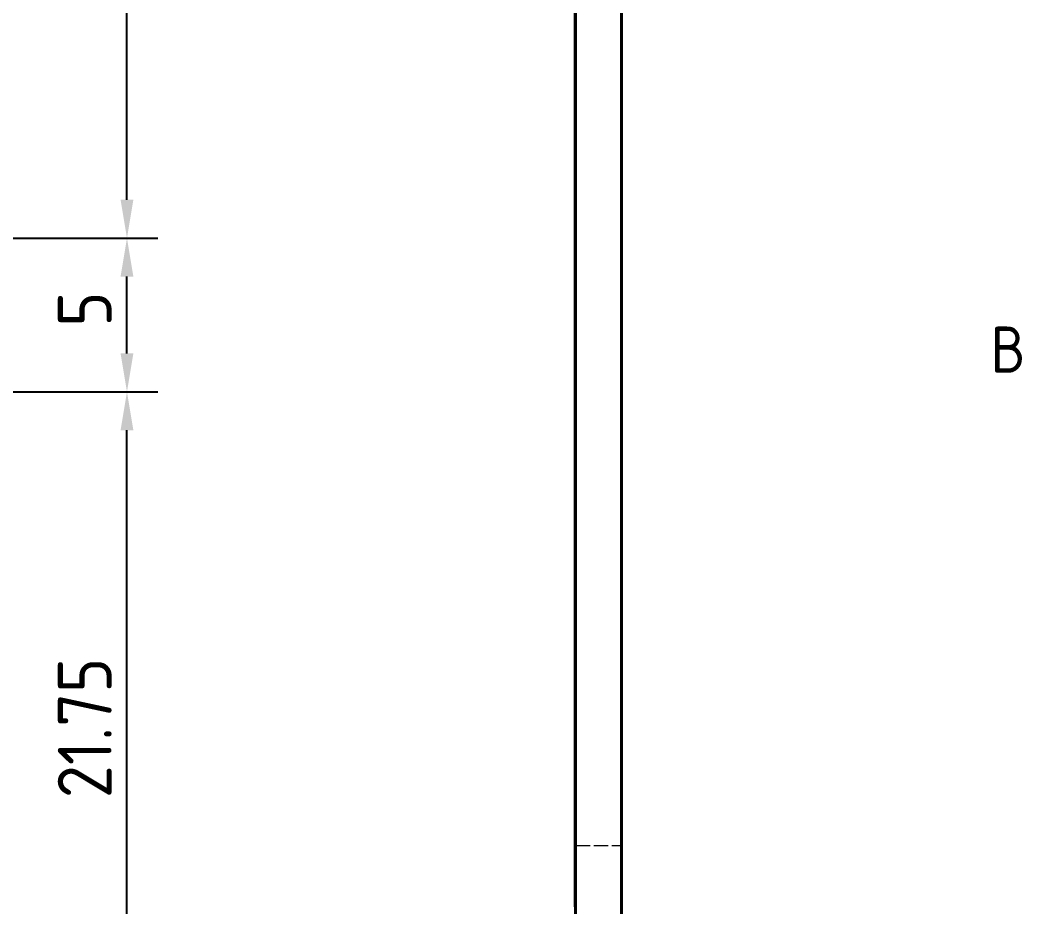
# Model space of a CAD drawing. Header units: millimetres. Extents: x 0 to 210, y 0 to 149.
# Drawn here: x 173.88 to 206.46, y 37.55 to 66.39 of the extents above; entities that cross this region are included whole.
import ezdxf

# ---------------------------------------------------------------- set-up
doc = ezdxf.new("R2010")
doc.units = ezdxf.units.MM
doc.header["$LTSCALE"] = 0.5
doc.linetypes.add('DASHED', pattern=[0.2067, 0.1654, -0.0413])
doc.layers.get('0').update_dxf_attribs({"color": 3, "lineweight": 25})
for name, color, linetype, lineweight in [('가려진 것(ISO)', 2, 'DASHED', 18), ('가려진 좁은 것(ISO)', 2, 'DASHED', 18), ('가시적인 것(ISO)', 3, 'Continuous', 40), ('경계(ISO)', 7, 'Continuous', 25), ('치수(ISO)', 2, 'Continuous', 25)]:
    doc.layers.add(name, color=color, linetype=linetype, lineweight=lineweight)
doc.styles.add('문자 텍스트_PSTEK_POSCO', font='isocp.shx')
doc.styles.add('치수 텍스트_PSTEK_POSCO', font='isocp.shx')
doc.dimstyles.new('치수_PSTEK_POSCO', dxfattribs={"dimscale": 0.5, "dimtxt": 3.5, "dimasz": 2.5, "dimexe": 2, "dimexo": 2.5, "dimgap": 1, "dimtad": 1, "dimrnd": 1e-08, "dimdsep": 46, "dimtxsty": '치수 텍스트_PSTEK_POSCO', "dimcen": 0.09, "dimdle": 10, "dimclrd": 7, "dimclre": 7, "dimclrt": 2, "dimadec": 1, "dimazin": 2, "dimtfac": 1, "dimtmove": 0, "dimatfit": 3, "dimfxl": 0, "dimtolj": 1, "dimlwd": -1, "dimlwe": -1, "dimarcsym": 0})

# ---------------------------------------------------------------- blocks, each defined once
blk = doc.blocks.new('경계 Default Border')
at = {"layer": '경계(ISO)', "color": 2, "insert": (410.878, 109.846), "char_height": 3, "attachment_point": 7, "style": '문자 텍스트_PSTEK_POSCO'}
blk.add_mtext('B', dxfattribs=at)
blk = doc.blocks.new('*D34')
at = {"layer": 'Defpoints', "color": 0}
for p in [(150.426, 54.297), (177.354, 54.297), (160.426, 32.547)]:
    blk.add_point(p, dxfattribs=at)
at = {"layer": '치수(ISO)', "color": 7}
for p, q in [((151.676, 54.297), (178.354, 54.297)), ((177.354, 33.797), (177.354, 53.047)), ((161.676, 32.547), (178.354, 32.547))]:
    blk.add_line(p, q, dxfattribs=at)
for points in [[(177.146, 53.047), (177.563, 53.047), (177.354, 54.297)], [(177.146, 33.797), (177.563, 33.797), (177.354, 32.547)]]:
    blk.add_solid(points, dxfattribs=at)
at = {"layer": '치수(ISO)', "color": 2, "insert": (175.979, 41.084), "char_height": 1.75, "attachment_point": 4, "rotation": 90, "style": '치수 텍스트_PSTEK_POSCO'}
blk.add_mtext('\\A1;21.75', dxfattribs=at)
blk = doc.blocks.new('*D35')
at = {"layer": 'Defpoints', "color": 0}
for p in [(150.176, 59.297), (177.354, 59.297), (150.426, 54.297)]:
    blk.add_point(p, dxfattribs=at)
at = {"layer": '치수(ISO)', "color": 7}
for p, q in [((151.426, 59.297), (178.354, 59.297)), ((177.354, 55.547), (177.354, 58.047)), ((151.676, 54.297), (178.354, 54.297))]:
    blk.add_line(p, q, dxfattribs=at)
for points in [[(177.146, 58.047), (177.563, 58.047), (177.354, 59.297)], [(177.146, 55.547), (177.563, 55.547), (177.354, 54.297)]]:
    blk.add_solid(points, dxfattribs=at)
at = {"layer": '치수(ISO)', "color": 2, "insert": (175.979, 56.416), "char_height": 1.75, "attachment_point": 4, "rotation": 90, "style": '치수 텍스트_PSTEK_POSCO'}
blk.add_mtext('\\A1;5', dxfattribs=at)
blk = doc.blocks.new('*D36')
at = {"layer": 'Defpoints', "color": 0}
for p in [(150.426, 92.547), (177.354, 92.547), (150.176, 59.297)]:
    blk.add_point(p, dxfattribs=at)
at = {"layer": '치수(ISO)', "color": 7}
for p, q in [((151.676, 92.547), (178.354, 92.547)), ((177.354, 60.547), (177.354, 91.297)), ((151.426, 59.297), (178.354, 59.297))]:
    blk.add_line(p, q, dxfattribs=at)
for points in [[(177.146, 91.297), (177.563, 91.297), (177.354, 92.547)], [(177.146, 60.547), (177.563, 60.547), (177.354, 59.297)]]:
    blk.add_solid(points, dxfattribs=at)
at = {"layer": '치수(ISO)', "color": 2, "insert": (175.979, 73.441), "char_height": 1.75, "attachment_point": 4, "rotation": 90, "style": '치수 텍스트_PSTEK_POSCO'}
blk.add_mtext('\\A1;33.25', dxfattribs=at)

msp = doc.modelspace()

# ---------------------------------------------------------------- linework, layer by layer
at = {"layer": '가려진 것(ISO)', "ltscale": 0.037994}
for p, q in [((191.953, 66.3881), (191.943, 66.3881)), ((191.953, 66.3702), (191.943, 66.3702)), ((191.953, 66.1278), (191.943, 66.1278)), ((191.953, 66.11), (191.943, 66.11)), ((191.953, 66.0262), (191.943, 66.0262)), ((191.953, 65.6571), (191.943, 65.6571)), ((191.953, 65.5091), (191.943, 65.5091)), ((191.953, 65.4503), (191.943, 65.4503)), ((191.953, 65.4236), (191.943, 65.4236)), ((191.953, 65.3112), (191.943, 65.3112)), ((191.953, 65.2756), (191.943, 65.2756)), ((191.953, 65.2578), (191.943, 65.2578)), ((191.953, 65.2542), (191.943, 65.2542)), ((191.953, 65.2275), (191.943, 65.2275)), ((191.953, 65.051), (191.943, 65.051)), ((191.953, 65.0046), (191.943, 65.0046)), ((191.943, 64.0473), (191.933, 64.0473)), ((191.933, 63.7973), (191.943, 63.7973)), ((191.953, 62.5473), (191.943, 62.5473)), ((191.953, 62.5402), (191.943, 62.5402)), ((191.953, 62.501), (191.943, 62.501)), ((191.953, 62.4796), (191.943, 62.4796)), ((191.953, 62.3512), (191.943, 62.3512)), ((191.953, 62.2941), (191.943, 62.2941)), ((191.953, 62.2888), (191.943, 62.2888)), ((191.953, 62.287), (191.943, 62.287)), ((191.953, 62.2763), (191.943, 62.2763)), ((191.953, 62.2496), (191.943, 62.2496)), ((191.953, 62.2407), (191.943, 62.2407)), ((191.953, 62.2175), (191.943, 62.2175)), ((191.953, 62.2014), (191.943, 62.2014)), ((191.953, 62.1836), (191.943, 62.1836)), ((191.953, 62.1266), (191.943, 62.1266)), ((191.953, 62.0446), (191.943, 62.0446)), ((191.953, 61.9982), (191.943, 61.9982)), ((191.953, 61.9287), (191.943, 61.9287)), ((191.953, 61.795), (191.943, 61.795)), ((191.953, 61.7023), (191.943, 61.7023)), ((191.953, 61.6381), (191.943, 61.6381)), ((191.953, 61.565), (191.943, 61.565)), ((191.953, 61.5364), (191.943, 61.5364)), ((191.953, 61.4081), (191.943, 61.4081)), ((191.953, 61.3778), (191.943, 61.3778)), ((191.953, 61.3706), (191.943, 61.3706)), ((191.953, 61.2262), (191.943, 61.2262)), ((191.953, 61.1656), (191.943, 61.1656)), ((191.953, 61.1514), (191.943, 61.1514)), ((191.953, 60.916), (191.943, 60.916)), ((191.953, 60.7948), (191.943, 60.7948)), ((191.953, 60.7449), (191.943, 60.7449)), ((191.953, 60.6771), (191.943, 60.6771)), ((191.953, 60.6557), (191.943, 60.6557)), ((191.953, 60.6326), (191.943, 60.6326)), ((191.953, 60.5826), (191.943, 60.5826)), ((191.953, 60.5666), (191.943, 60.5666)), ((191.953, 60.5612), (191.943, 60.5612)), ((191.953, 60.5256), (191.943, 60.5256)), ((191.953, 60.5113), (191.943, 60.5113)), ((191.953, 60.5078), (191.943, 60.5078)), ((191.953, 60.4471), (191.943, 60.4471)), ((191.953, 60.3758), (191.943, 60.3758)), ((191.953, 60.3473), (191.943, 60.3473)), ((191.953, 60.301), (191.943, 60.301)), ((191.953, 60.2582), (191.943, 60.2582)), ((191.953, 60.2546), (191.943, 60.2546)), ((191.953, 60.1013), (191.943, 60.1013)), ((191.953, 60.0835), (191.943, 60.0835)), ((191.953, 60.0157), (191.943, 60.0157)), ((191.953, 59.9729), (191.943, 59.9729)), ((191.953, 59.7946), (191.943, 59.7946)), ((191.953, 59.7233), (191.943, 59.7233)), ((191.943, 59.2973), (191.933, 59.2973)), ((191.933, 59.0473), (191.943, 59.0473)), ((191.953, 57.7973), (191.943, 57.7973)), ((191.953, 57.7581), (191.943, 57.7581)), ((191.953, 57.7367), (191.943, 57.7367)), ((191.953, 57.6083), (191.943, 57.6083)), ((191.953, 57.5441), (191.943, 57.5441)), ((191.953, 57.5049), (191.943, 57.5049)), ((191.953, 57.4978), (191.943, 57.4978)), ((191.953, 57.4586), (191.943, 57.4586)), ((191.953, 57.4532), (191.943, 57.4532)), ((191.953, 57.4407), (191.943, 57.4407)), ((191.953, 57.2553), (191.943, 57.2553)), ((191.953, 56.8952), (191.943, 56.8952)), ((191.953, 56.8774), (191.943, 56.8774)), ((191.953, 56.6652), (191.943, 56.6652)), ((191.953, 56.6349), (191.943, 56.6349)), ((191.953, 56.6171), (191.943, 56.6171)), ((191.953, 56.5333), (191.943, 56.5333)), ((191.953, 56.4973), (191.943, 56.4973)), ((191.953, 56.4228), (191.943, 56.4228)), ((191.953, 56.4085), (191.943, 56.4085)), ((191.953, 56.2299), (191.943, 56.2299)), ((191.953, 56.1732), (191.943, 56.1732)), ((191.953, 56.1642), (191.943, 56.1642)), ((191.953, 56.002), (191.943, 56.002)), ((191.953, 55.9574), (191.943, 55.9574)), ((191.953, 55.8398), (191.943, 55.8398)), ((191.953, 55.8184), (191.943, 55.8184)), ((191.953, 55.8112), (191.943, 55.8112)), ((191.953, 55.7685), (191.943, 55.7685)), ((191.953, 55.7346), (191.943, 55.7346)), ((191.953, 55.7043), (191.943, 55.7043)), ((191.953, 55.5581), (191.943, 55.5581)), ((191.953, 55.5153), (191.943, 55.5153)), ((191.943, 54.5473), (191.933, 54.5473)), ((191.943, 54.2973), (191.933, 54.2973)), ((191.953, 51.9576), (191.943, 51.9576)), ((191.953, 51.8988), (191.943, 51.8988)), ((191.953, 51.8907), (191.943, 51.8907)), ((191.953, 51.8623), (191.943, 51.8623)), ((191.953, 51.8542), (191.943, 51.8542)), ((191.953, 51.8461), (191.943, 51.8461)), ((191.953, 51.8218), (191.943, 51.8218)), ((191.953, 51.7489), (191.943, 51.7489)), ((191.953, 51.676), (191.943, 51.676)), ((191.953, 51.6111), (191.943, 51.6111)), ((191.953, 51.6091), (191.943, 51.6091)), ((191.953, 51.603), (191.943, 51.603)), ((191.953, 51.5605), (191.943, 51.5605)), ((191.953, 51.5585), (191.943, 51.5585)), ((191.953, 51.5524), (191.943, 51.5524)), ((191.953, 51.5503), (191.943, 51.5503)), ((191.953, 51.5341), (191.943, 51.5341)), ((191.953, 51.5058), (191.943, 51.5058)), ((191.953, 51.4855), (191.943, 51.4855)), ((191.953, 51.3923), (191.943, 51.3923)), ((191.953, 51.2768), (191.943, 51.2768)), ((191.953, 51.2748), (191.943, 51.2748)), ((191.953, 51.2667), (191.943, 51.2667)), ((191.953, 51.2647), (191.943, 51.2647)), ((191.953, 51.2221), (191.943, 51.2221)), ((191.953, 51.212), (191.943, 51.212)), ((191.953, 51.1816), (191.943, 51.1816)), ((191.953, 51.1472), (191.943, 51.1472)), ((191.953, 51.1431), (191.943, 51.1431)), ((191.953, 51.1371), (191.943, 51.1371)), ((191.953, 51.131), (191.943, 51.131)), ((191.953, 51.1209), (191.943, 51.1209)), ((191.953, 51.0256), (191.943, 51.0256)), ((191.953, 51.0155), (191.943, 51.0155)), ((191.953, 51.0033), (191.943, 51.0033)), ((191.953, 51.0013), (191.943, 51.0013)), ((191.953, 50.9912), (191.943, 50.9912)), ((191.953, 50.9892), (191.943, 50.9892)), ((191.953, 50.9871), (191.943, 50.9871)), ((191.953, 50.9851), (191.943, 50.9851)), ((191.953, 50.975), (191.943, 50.975)), ((191.953, 50.9507), (191.943, 50.9507)), ((191.953, 50.9426), (191.943, 50.9426)), ((191.953, 50.9142), (191.943, 50.9142)), ((191.953, 50.9102), (191.943, 50.9102)), ((191.953, 50.9061), (191.943, 50.9061)), ((191.953, 50.9), (191.943, 50.9)), ((191.953, 50.898), (191.943, 50.898)), ((191.953, 50.8858), (191.943, 50.8858)), ((191.953, 50.8838), (191.943, 50.8838)), ((191.953, 50.8696), (191.943, 50.8696)), ((191.953, 50.8676), (191.943, 50.8676)), ((191.953, 50.8656), (191.943, 50.8656)), ((191.953, 50.8595), (191.943, 50.8595)), ((191.953, 50.8433), (191.943, 50.8433)), ((191.953, 50.7926), (191.943, 50.7926)), ((191.953, 50.7663), (191.943, 50.7663)), ((191.953, 50.7623), (191.943, 50.7623)), ((191.953, 50.7481), (191.943, 50.7481)), ((191.953, 50.742), (191.943, 50.742)), ((191.953, 50.7298), (191.943, 50.7298)), ((191.953, 50.6974), (191.943, 50.6974)), ((191.953, 50.6772), (191.943, 50.6772)), ((191.953, 50.6184), (191.943, 50.6184)), ((191.953, 50.6042), (191.943, 50.6042)), ((191.953, 50.5921), (191.943, 50.5921)), ((191.953, 50.5799), (191.943, 50.5799)), ((191.953, 50.5698), (191.943, 50.5698)), ((191.953, 50.5576), (191.943, 50.5576)), ((191.953, 50.509), (191.943, 50.509)), ((191.953, 50.5029), (191.943, 50.5029)), ((191.953, 50.4928), (191.943, 50.4928)), ((191.953, 50.4341), (191.943, 50.4341)), ((191.953, 50.3895), (191.943, 50.3895)), ((191.953, 50.3449), (191.943, 50.3449)), ((191.953, 50.3409), (191.943, 50.3409)), ((191.953, 50.3287), (191.943, 50.3287)), ((191.953, 50.3125), (191.943, 50.3125)), ((191.953, 50.2882), (191.943, 50.2882)), ((191.953, 50.2517), (191.943, 50.2517)), ((191.953, 50.1869), (191.943, 50.1869)), ((191.953, 50.0532), (191.943, 50.0532)), ((191.953, 50.0451), (191.943, 50.0451)), ((191.953, 49.8546), (191.943, 49.8546)), ((191.953, 49.8506), (191.943, 49.8506)), ((191.953, 49.8324), (191.943, 49.8324)), ((191.953, 49.8243), (191.943, 49.8243)), ((191.953, 49.8202), (191.943, 49.8202)), ((191.953, 49.8141), (191.943, 49.8141)), ((191.953, 49.808), (191.943, 49.808)), ((191.953, 49.806), (191.943, 49.806)), ((191.953, 49.802), (191.943, 49.802)), ((191.953, 49.7898), (191.943, 49.7898)), ((191.953, 49.7351), (191.943, 49.7351)), ((191.953, 49.7007), (191.943, 49.7007)), ((191.953, 49.6966), (191.943, 49.6966)), ((191.953, 49.6703), (191.943, 49.6703)), ((191.953, 49.6662), (191.943, 49.6662)), ((191.953, 49.6622), (191.943, 49.6622)), ((191.953, 49.6561), (191.943, 49.6561)), ((191.953, 49.6419), (191.943, 49.6419)), ((191.953, 49.6358), (191.943, 49.6358)), ((191.953, 49.6298), (191.943, 49.6298)), ((191.953, 49.6014), (191.943, 49.6014)), ((191.953, 49.5953), (191.943, 49.5953)), ((191.953, 49.5933), (191.943, 49.5933)), ((191.953, 49.5852), (191.943, 49.5852)), ((191.953, 49.5832), (191.943, 49.5832)), ((191.953, 49.5811), (191.943, 49.5811)), ((191.953, 49.5791), (191.943, 49.5791)), ((191.953, 49.567), (191.943, 49.567)), ((191.953, 49.5649), (191.943, 49.5649)), ((191.953, 49.5528), (191.943, 49.5528)), ((191.953, 49.5366), (191.943, 49.5366)), ((191.953, 49.5123), (191.943, 49.5123)), ((191.953, 49.4616), (191.943, 49.4616)), ((191.953, 49.4596), (191.943, 49.4596)), ((191.953, 49.4515), (191.943, 49.4515)), ((191.953, 49.4414), (191.943, 49.4414)), ((191.953, 49.4373), (191.943, 49.4373)), ((191.953, 49.4353), (191.943, 49.4353)), ((191.953, 49.3846), (191.943, 49.3846)), ((191.953, 49.3785), (191.943, 49.3785)), ((191.953, 49.3522), (191.943, 49.3522)), ((191.953, 49.3461), (191.943, 49.3461)), ((191.953, 49.3097), (191.943, 49.3097)), ((191.953, 49.3036), (191.943, 49.3036)), ((191.953, 49.3016), (191.943, 49.3016)), ((191.953, 49.2975), (191.943, 49.2975)), ((191.953, 49.2935), (191.943, 49.2935)), ((191.953, 49.0666), (191.943, 49.0666)), ((191.953, 49.0463), (191.943, 49.0463)), ((191.953, 48.9693), (191.943, 48.9693)), ((191.953, 48.9207), (191.943, 48.9207)), ((191.953, 48.7242), (191.943, 48.7242)), ((191.953, 48.7181), (191.943, 48.7181)), ((191.953, 48.6553), (191.943, 48.6553)), ((191.953, 48.6371), (191.943, 48.6371)), ((191.953, 47.2973), (191.943, 47.2973)), ((191.953, 47.2933), (191.943, 47.2933)), ((191.953, 47.2912), (191.943, 47.2912)), ((191.953, 47.2872), (191.943, 47.2872)), ((191.953, 47.2527), (191.943, 47.2527)), ((191.953, 47.2487), (191.943, 47.2487)), ((191.953, 47.2406), (191.943, 47.2406)), ((191.953, 47.1433), (191.943, 47.1433)), ((191.953, 47.1393), (191.943, 47.1393)), ((191.953, 47.0501), (191.943, 47.0501)), ((191.953, 47.0137), (191.943, 47.0137)), ((191.953, 47.0035), (191.943, 47.0035)), ((191.953, 46.9975), (191.943, 46.9975)), ((191.953, 46.9468), (191.943, 46.9468)), ((191.953, 46.9448), (191.943, 46.9448)), ((191.953, 46.9306), (191.943, 46.9306)), ((191.953, 46.9245), (191.943, 46.9245)), ((191.953, 46.9002), (191.943, 46.9002)), ((191.953, 46.8455), (191.943, 46.8455)), ((191.953, 46.7868), (191.943, 46.7868)), ((191.953, 46.7847), (191.943, 46.7847)), ((191.953, 46.6713), (191.943, 46.6713)), ((191.953, 46.6166), (191.943, 46.6166)), ((191.953, 46.337), (191.943, 46.337)), ((191.953, 46.2945), (191.943, 46.2945)), ((191.953, 46.2803), (191.943, 46.2803)), ((191.953, 46.2621), (191.943, 46.2621)), ((191.953, 46.26), (191.943, 46.26)), ((191.953, 46.2398), (191.943, 46.2398)), ((191.953, 46.2357), (191.943, 46.2357)), ((191.953, 46.1628), (191.943, 46.1628)), ((191.953, 46.1567), (191.943, 46.1567)), ((191.953, 46.1304), (191.943, 46.1304)), ((191.953, 46.1061), (191.943, 46.1061)), ((191.953, 46.0858), (191.943, 46.0858)), ((191.953, 46.0757), (191.943, 46.0757)), ((191.953, 46.0716), (191.943, 46.0716)), ((191.953, 46.0615), (191.943, 46.0615)), ((191.953, 46.0595), (191.943, 46.0595)), ((191.953, 46.0129), (191.943, 46.0129)), ((191.953, 46.0088), (191.943, 46.0088)), ((191.953, 45.9926), (191.943, 45.9926)), ((191.953, 45.9865), (191.943, 45.9865)), ((191.953, 45.9723), (191.943, 45.9723)), ((191.953, 45.9642), (191.943, 45.9642)), ((191.953, 45.9582), (191.943, 45.9582)), ((191.953, 45.9521), (191.943, 45.9521)), ((191.953, 45.9217), (191.943, 45.9217)), ((191.953, 45.8974), (191.943, 45.8974)), ((191.953, 45.869), (191.943, 45.869)), ((191.953, 45.8346), (191.943, 45.8346)), ((191.953, 45.7373), (191.943, 45.7373)), ((191.953, 45.7232), (191.943, 45.7232)), ((191.953, 45.6826), (191.943, 45.6826)), ((191.953, 45.5996), (191.943, 45.5996)), ((191.953, 45.4395), (191.943, 45.4395)), ((191.953, 45.2187), (191.943, 45.2187)), ((191.953, 45.1964), (191.943, 45.1964)), ((191.953, 45.1843), (191.943, 45.1843)), ((191.953, 45.1296), (191.943, 45.1296)), ((191.953, 45.0951), (191.943, 45.0951)), ((191.953, 45.0506), (191.943, 45.0506)), ((191.953, 45.0364), (191.943, 45.0364)), ((191.953, 45.0303), (191.943, 45.0303)), ((191.953, 44.9959), (191.943, 44.9959)), ((191.953, 44.9776), (191.943, 44.9776)), ((191.953, 44.9655), (191.943, 44.9655)), ((191.953, 44.9614), (191.943, 44.9614)), ((191.953, 44.8419), (191.943, 44.8419)), ((191.953, 44.8297), (191.943, 44.8297)), ((191.943, 44.7427), (191.953, 44.7427)), ((191.953, 44.7406), (191.943, 44.7406)), ((191.953, 44.6879), (191.943, 44.6879)), ((191.953, 44.6839), (191.943, 44.6839)), ((191.943, 43.4634), (191.933, 43.4634)), ((191.953, 43.2973), (191.943, 43.2973)), ((191.953, 43.2386), (191.943, 43.2386)), ((191.953, 43.2305), (191.943, 43.2305)), ((191.953, 43.1859), (191.943, 43.1859)), ((191.953, 43.1616), (191.943, 43.1616)), ((191.953, 43.1008), (191.943, 43.1008)), ((191.953, 43.0157), (191.943, 43.0157)), ((191.953, 42.9509), (191.943, 42.9509)), ((191.953, 42.9428), (191.943, 42.9428)), ((191.953, 42.9002), (191.943, 42.9002)), ((191.953, 42.8982), (191.943, 42.8982)), ((191.953, 42.8901), (191.943, 42.8901)), ((191.953, 42.8455), (191.943, 42.8455)), ((191.953, 42.8394), (191.943, 42.8394)), ((191.953, 42.8253), (191.943, 42.8253)), ((191.953, 42.6146), (191.943, 42.6146)), ((191.953, 42.6065), (191.943, 42.6065)), ((191.953, 42.6044), (191.943, 42.6044)), ((191.953, 42.5619), (191.943, 42.5619)), ((191.953, 42.5518), (191.943, 42.5518)), ((191.953, 42.4707), (191.943, 42.4707)), ((191.953, 42.4606), (191.943, 42.4606)), ((191.953, 42.3654), (191.943, 42.3654)), ((191.953, 42.3553), (191.943, 42.3553)), ((191.953, 42.3431), (191.943, 42.3431)), ((191.953, 42.3411), (191.943, 42.3411)), ((191.953, 42.3289), (191.943, 42.3289)), ((191.953, 42.3147), (191.943, 42.3147)), ((191.953, 42.3006), (191.943, 42.3006)), ((191.953, 42.2823), (191.943, 42.2823)), ((191.953, 42.2459), (191.943, 42.2459)), ((191.953, 42.2377), (191.943, 42.2377)), ((191.953, 42.2236), (191.943, 42.2236)), ((191.953, 42.2094), (191.943, 42.2094)), ((191.953, 42.2074), (191.943, 42.2074)), ((191.953, 42.2053), (191.943, 42.2053)), ((191.953, 42.1324), (191.943, 42.1324)), ((191.953, 42.1061), (191.943, 42.1061)), ((191.953, 42.102), (191.943, 42.102)), ((191.953, 42.0838), (191.943, 42.0838)), ((191.953, 42.0514), (191.943, 42.0514)), ((191.953, 42.0169), (191.943, 42.0169)), ((191.953, 41.944), (191.943, 41.944)), ((191.953, 41.9095), (191.943, 41.9095)), ((191.953, 41.9014), (191.943, 41.9014)), ((191.953, 41.8326), (191.943, 41.8326)), ((191.953, 41.7941), (191.943, 41.7941)), ((191.953, 41.7779), (191.943, 41.7779)), ((191.953, 41.7698), (191.943, 41.7698)), ((191.953, 41.7292), (191.943, 41.7292)), ((191.953, 41.6685), (191.943, 41.6685)), ((191.953, 41.6523), (191.943, 41.6523)), ((191.953, 41.6178), (191.943, 41.6178)), ((191.953, 41.5915), (191.943, 41.5915)), ((191.953, 41.5266), (191.943, 41.5266)), ((191.953, 41.4699), (191.943, 41.4699)), ((191.953, 41.3848), (191.943, 41.3848)), ((191.953, 41.3747), (191.943, 41.3747)), ((191.953, 41.1903), (191.943, 41.1903)), ((191.953, 41.164), (191.943, 41.164)), ((191.953, 41.1539), (191.943, 41.1539)), ((191.953, 41.1458), (191.943, 41.1458)), ((191.953, 41.1093), (191.943, 41.1093)), ((191.953, 41.0424), (191.943, 41.0424)), ((191.953, 41.0364), (191.943, 41.0364)), ((191.953, 41.006), (191.943, 41.006)), ((191.953, 41.0019), (191.943, 41.0019)), ((191.953, 40.9857), (191.943, 40.9857)), ((191.953, 40.9817), (191.943, 40.9817)), ((191.953, 40.9695), (191.943, 40.9695)), ((191.953, 40.933), (191.943, 40.933)), ((191.953, 40.9249), (191.943, 40.9249)), ((191.953, 40.9209), (191.943, 40.9209)), ((191.953, 40.9189), (191.943, 40.9189)), ((191.953, 40.9067), (191.943, 40.9067)), ((191.953, 40.9047), (191.943, 40.9047)), ((191.953, 40.852), (191.943, 40.852)), ((191.953, 40.8014), (191.943, 40.8014)), ((191.953, 40.7993), (191.943, 40.7993)), ((191.953, 40.7912), (191.943, 40.7912)), ((191.953, 40.7811), (191.943, 40.7811)), ((191.953, 40.7021), (191.943, 40.7021)), ((191.953, 40.692), (191.943, 40.692)), ((191.953, 40.6859), (191.943, 40.6859)), ((191.953, 40.6494), (191.943, 40.6494)), ((191.953, 40.6433), (191.943, 40.6433)), ((191.953, 40.6413), (191.943, 40.6413)), ((191.953, 40.6373), (191.943, 40.6373)), ((191.953, 40.6332), (191.943, 40.6332)), ((191.953, 39.995), (191.943, 39.995)), ((191.943, 38.5473), (191.933, 38.5473))]:
    msp.add_line(p, q, dxfattribs=at)
at = {"layer": '가려진 것(ISO)', "ltscale": 0.991454}
for p, q in [((191.953, 66.3881), (191.953, 66.1278)), ((191.953, 65.3112), (191.953, 65.051)), ((191.953, 57.7581), (191.953, 57.4978)), ((191.953, 56.8952), (191.953, 56.6349)), ((191.953, 55.8184), (191.953, 55.5581))]:
    msp.add_line(p, q, dxfattribs=at)
at = {"layer": '가려진 것(ISO)', "ltscale": 3.11039}
msp.add_line((191.953, 66.1278), (191.953, 65.3112), dxfattribs=at)
at = {"layer": '가려진 것(ISO)', "ltscale": 2.61193}
msp.add_line((191.953, 62.5473), (191.953, 62.0446), dxfattribs=at)
at = {"layer": '가려진 것(ISO)', "ltscale": 5.5689}
msp.add_line((191.953, 61.9982), (191.953, 60.5363), dxfattribs=at)
at = {"layer": '가려진 것(ISO)', "ltscale": 2.295414}
msp.add_line((191.953, 57.4978), (191.953, 56.8952), dxfattribs=at)
at = {"layer": '가려진 것(ISO)', "ltscale": 0.524078}
msp.add_line((191.953, 56.6349), (191.953, 56.4973), dxfattribs=at)
at = {"layer": '가려진 것(ISO)', "ltscale": 1.018619}
msp.add_line((191.953, 56.4973), (191.953, 56.2299), dxfattribs=at)
at = {"layer": '가려진 것(ISO)', "ltscale": 1.567493}
msp.add_line((191.953, 56.2299), (191.953, 55.8184), dxfattribs=at)
at = {"layer": '가려진 것(ISO)', "ltscale": 0.22371}
msp.add_line((191.953, 51.9576), (191.953, 51.8988), dxfattribs=at)
at = {"layer": '가려진 것(ISO)', "ltscale": 12.763601}
msp.add_line((191.953, 51.8461), (191.953, 49.3461), dxfattribs=at)
at = {"layer": '가려진 것(ISO)', "ltscale": 2.358185}
msp.add_line((191.953, 49.2935), (191.953, 48.7242), dxfattribs=at)
at = {"layer": '가려진 것(ISO)', "ltscale": 1.226994}
msp.add_line((191.953, 47.2527), (191.953, 46.9306), dxfattribs=at)
at = {"layer": '가려진 것(ISO)', "ltscale": 2.801378}
msp.add_line((191.953, 43.2973), (191.953, 42.5619), dxfattribs=at)
at = {"layer": '가려진 것(ISO)', "ltscale": 1.250147}
msp.add_line((191.953, 42.5518), (191.953, 42.2236), dxfattribs=at)
at = {"layer": '가려진 것(ISO)', "ltscale": 5.070344}
msp.add_line((191.953, 42.0169), (191.953, 40.6859), dxfattribs=at)
at = {"layer": '가려진 것(ISO)', "ltscale": 2.430935}
msp.add_line((191.953, 40.6332), (191.953, 39.995), dxfattribs=at)
at = {"layer": '가려진 것(ISO)', "ltscale": 5.71399}
msp.add_line((191.943, 39.5498), (193.443, 39.5498), dxfattribs=at)
at = {"layer": '가려진 것(ISO)', "ltscale": 1.237856}
msp.add_open_spline([(191.953, 65.051), (191.953, 65.0187), (191.953, 65.0102), (191.953, 65.0046)], degree=3, dxfattribs=at)
at = {"layer": '가려진 것(ISO)', "ltscale": 1.039301}
msp.add_open_spline([(191.953, 62.0446), (191.953, 62.0362), (191.953, 62.0237), (191.953, 62.0093), (191.953, 62.004), (191.953, 61.9982)], degree=3, knots=[-0.029870156, -0.029870156, -0.029870156, -0.029870156, -0.020709413, -0.020709413, -0.01591709, -0.01591709, -0.01591709, -0.01591709], dxfattribs=at)
at = {"layer": '가려진 것(ISO)', "ltscale": 4.830488}
msp.add_open_spline([(191.953, 60.5363), (191.953, 60.449), (191.953, 60.3593), (191.953, 60.2014), (191.953, 60.1297), (191.953, 59.985), (191.953, 59.9318), (191.953, 59.842), (191.953, 59.804), (191.953, 59.737), (191.953, 59.7288), (191.953, 59.7233)], degree=3, knots=[-0.10446654, -0.10446654, -0.10446654, -0.10446654, -0.08778785, -0.08778785, -0.073829, -0.073829, -0.05724159, -0.05724159, -0.03441889, -0.03441889, 0, 0, 0, 0], dxfattribs=at)
at = {"layer": '가려진 것(ISO)', "ltscale": 1.270231}
msp.add_open_spline([(191.953, 57.7973), (191.953, 57.7933), (191.953, 57.7872), (191.953, 57.7751), (191.953, 57.7674), (191.953, 57.7581)], degree=3, knots=[-0.031437134, -0.031437134, -0.031437134, -0.031437134, -0.019966027, -0.019966027, -0.008087753, -0.008087753, -0.008087753, -0.008087753], dxfattribs=at)
at = {"layer": '가려진 것(ISO)', "ltscale": 1.270034}
msp.add_open_spline([(191.953, 55.558), (191.953, 55.5478), (191.953, 55.5387), (191.953, 55.519), (191.953, 55.5168), (191.953, 55.5153)], degree=3, knots=[-0.032620727, -0.032620727, -0.032620727, -0.032620727, -0.020447546, -0.020447546, 0, 0, 0, 0], dxfattribs=at)
at = {"layer": '가려진 것(ISO)', "ltscale": 1.400903}
msp.add_open_spline([(191.953, 51.8988), (191.953, 51.8955), (191.953, 51.8904), (191.953, 51.8641), (191.953, 51.8558), (191.953, 51.8461)], degree=3, knots=[-0.090778173, -0.090778173, -0.090778173, -0.090778173, -0.063833524, -0.063833524, -0.054069311, -0.054069311, -0.054069311, -0.054069311], dxfattribs=at)
at = {"layer": '가려진 것(ISO)', "ltscale": 1.406669}
msp.add_open_spline([(191.953, 49.3461), (191.953, 49.3095), (191.953, 49.2999), (191.953, 49.2935)], degree=3, dxfattribs=at)
at = {"layer": '가려진 것(ISO)', "ltscale": 1.75524}
msp.add_open_spline([(191.953, 48.7242), (191.953, 48.7147), (191.953, 48.7061), (191.953, 48.6526), (191.953, 48.6433), (191.953, 48.6371)], degree=3, knots=[-0.045726587, -0.045726587, -0.045726587, -0.045726587, -0.039112374, -0.039112374, 0, 0, 0, 0], dxfattribs=at)
at = {"layer": '가려진 것(ISO)', "ltscale": 0.379586}
msp.add_open_spline([(191.953, 47.2973), (191.953, 47.2968), (191.953, 47.296), (191.953, 47.2933)], degree=3, dxfattribs=at)
at = {"layer": '가려진 것(ISO)', "ltscale": 0.304733}
msp.add_open_spline([(191.953, 47.2933), (191.953, 47.293), (191.953, 47.2925), (191.953, 47.2912)], degree=3, dxfattribs=at)
at = {"layer": '가려진 것(ISO)', "ltscale": 0.340321}
msp.add_open_spline([(191.953, 47.2912), (191.953, 47.2907), (191.953, 47.29), (191.953, 47.2872)], degree=3, dxfattribs=at)
at = {"layer": '가려진 것(ISO)', "ltscale": 1.09262}
msp.add_open_spline([(191.953, 47.2872), (191.953, 47.2851), (191.953, 47.282), (191.953, 47.2743), (191.953, 47.2663), (191.953, 47.2527)], degree=3, knots=[-0.02085942, -0.02085942, -0.02085942, -0.02085942, -0.012872859, -0.012872859, 0, 0, 0, 0], dxfattribs=at)
at = {"layer": '가려진 것(ISO)', "ltscale": 2.818773}
msp.add_open_spline([(191.953, 46.9306), (191.953, 46.9045), (191.953, 46.8709), (191.953, 46.7543), (191.953, 46.6689), (191.953, 46.5172), (191.953, 46.4278), (191.953, 46.337)], degree=3, knots=[-0.079824603, -0.079824603, -0.079824603, -0.079824603, -0.067411015, -0.067411015, -0.04451129, -0.04451129, -0.017354552, -0.017354552, -0.017354552, -0.017354552], dxfattribs=at)
at = {"layer": '가려진 것(ISO)', "ltscale": 1.969404}
msp.add_open_spline([(191.953, 46.337), (191.953, 46.3303), (191.953, 46.3203), (191.953, 46.2855), (191.953, 46.2401), (191.953, 46.1891)], degree=3, knots=[-0.040171114, -0.040171114, -0.040171114, -0.040171114, -0.025592899, -0.025592899, 0, 0, 0, 0], dxfattribs=at)
at = {"layer": '가려진 것(ISO)', "ltscale": 2.745711}
msp.add_open_spline([(191.953, 46.1891), (191.953, 46.1552), (191.953, 46.1162), (191.953, 46.0154), (191.953, 45.962), (191.953, 45.808), (191.953, 45.6784), (191.953, 45.551)], degree=3, knots=[-0.059369264, -0.059369264, -0.059369264, -0.059369264, -0.050026788, -0.050026788, -0.038247426, -0.038247426, 0, 0, 0, 0], dxfattribs=at)
at = {"layer": '가려진 것(ISO)', "ltscale": 2.618349}
msp.add_open_spline([(191.953, 45.551), (191.953, 45.4809), (191.953, 45.4113), (191.953, 45.2856), (191.953, 45.2223), (191.953, 45.0682), (191.953, 44.9897), (191.953, 44.9229)], degree=3, knots=[-0.077749354, -0.077749354, -0.077749354, -0.077749354, -0.050627579, -0.050627579, -0.028064658, -0.028064658, 0, 0, 0, 0], dxfattribs=at)
at = {"layer": '가려진 것(ISO)', "ltscale": 2.377857}
msp.add_open_spline([(191.953, 44.9229), (191.953, 44.8846), (191.953, 44.8499), (191.953, 44.7845), (191.953, 44.7612), (191.953, 44.7052), (191.953, 44.6948), (191.953, 44.6879)], degree=3, knots=[-0.05438591, -0.05438591, -0.05438591, -0.05438591, -0.043684182, -0.043684182, -0.031287688, -0.031287688, 0, 0, 0, 0], dxfattribs=at)
at = {"layer": '가려진 것(ISO)', "ltscale": 0.355093}
msp.add_open_spline([(191.953, 44.6879), (191.953, 44.6852), (191.953, 44.6844), (191.953, 44.6839)], degree=3, dxfattribs=at)
at = {"layer": '가려진 것(ISO)', "ltscale": 0.488672}
msp.add_open_spline([(191.953, 42.5619), (191.953, 42.5615), (191.953, 42.5609), (191.953, 42.5584), (191.953, 42.5553), (191.953, 42.5518)], degree=3, knots=[-0.0093328585, -0.0093328585, -0.0093328585, -0.0093328585, -0.0054357536, -0.0054357536, 0, 0, 0, 0], dxfattribs=at)
at = {"layer": '가려진 것(ISO)', "ltscale": 1.614847}
msp.add_open_spline([(191.953, 42.2236), (191.953, 42.2129), (191.953, 42.1974), (191.953, 42.1424), (191.953, 42.0848), (191.953, 42.0169)], degree=3, knots=[-0.040705635, -0.040705635, -0.040705635, -0.040705635, -0.029324021, -0.029324021, 0, 0, 0, 0], dxfattribs=at)
at = {"layer": '가려진 것(ISO)', "ltscale": 1.214764}
msp.add_open_spline([(191.953, 40.6859), (191.953, 40.6485), (191.953, 40.6393), (191.953, 40.6332)], degree=3, dxfattribs=at)
at = {"layer": '가려진 좁은 것(ISO)', "ltscale": 0.037994}
for p, q in [((191.953, 66.1527), (191.943, 66.1527)), ((191.953, 66.151), (191.943, 66.151)), ((191.953, 66.1492), (191.943, 66.1492)), ((191.953, 65.8782), (191.943, 65.8782)), ((191.953, 65.8711), (191.943, 65.8711)), ((191.953, 65.4343), (191.943, 65.4343)), ((191.953, 65.3041), (191.943, 65.3041)), ((191.953, 65.2078), (191.943, 65.2078)), ((191.953, 62.2389), (191.943, 62.2389)), ((191.953, 62.0659), (191.943, 62.0659)), ((191.953, 61.8235), (191.943, 61.8235)), ((191.953, 61.4117), (191.943, 61.4117)), ((191.953, 61.4027), (191.943, 61.4027)), ((191.953, 61.401), (191.943, 61.401)), ((191.953, 61.1941), (191.943, 61.1941)), ((191.953, 61.1888), (191.943, 61.1888)), ((191.953, 60.5541), (191.943, 60.5541)), ((191.953, 60.5452), (191.943, 60.5452)), ((191.953, 60.5363), (191.943, 60.5363)), ((191.953, 60.4222), (191.943, 60.4222)), ((191.953, 60.3223), (191.943, 60.3223)), ((191.953, 57.5834), (191.943, 57.5834)), ((191.953, 57.496), (191.943, 57.496)), ((191.953, 57.373), (191.943, 57.373)), ((191.953, 56.6688), (191.943, 56.6688)), ((191.953, 56.6599), (191.943, 56.6599)), ((191.953, 56.6563), (191.943, 56.6563)), ((191.953, 55.8023), (191.943, 55.8023)), ((191.953, 55.5795), (191.943, 55.5795)), ((191.953, 51.7144), (191.943, 51.7144)), ((191.953, 51.5483), (191.943, 51.5483)), ((191.953, 51.5301), (191.943, 51.5301)), ((191.953, 51.5078), (191.943, 51.5078)), ((191.953, 51.4734), (191.943, 51.4734)), ((191.953, 51.3518), (191.943, 51.3518)), ((191.953, 51.1938), (191.943, 51.1938)), ((191.953, 51.1674), (191.943, 51.1674)), ((191.953, 51.1411), (191.943, 51.1411)), ((191.953, 51.1269), (191.943, 51.1269)), ((191.953, 51.1148), (191.943, 51.1148)), ((191.953, 51.0662), (191.943, 51.0662)), ((191.953, 51.0236), (191.943, 51.0236)), ((191.953, 51.0135), (191.943, 51.0135)), ((191.953, 51.0094), (191.943, 51.0094)), ((191.953, 50.9243), (191.943, 50.9243)), ((191.953, 50.8352), (191.943, 50.8352)), ((191.953, 50.744), (191.943, 50.744)), ((191.953, 50.7379), (191.943, 50.7379)), ((191.953, 50.7116), (191.943, 50.7116)), ((191.953, 50.6934), (191.943, 50.6934)), ((191.953, 50.6407), (191.943, 50.6407)), ((191.953, 50.6285), (191.943, 50.6285)), ((191.953, 50.6083), (191.943, 50.6083)), ((191.953, 50.5982), (191.943, 50.5982)), ((191.953, 50.5961), (191.943, 50.5961)), ((191.953, 50.582), (191.943, 50.582)), ((191.953, 50.5637), (191.943, 50.5637)), ((191.953, 50.4665), (191.943, 50.4665)), ((191.953, 50.4381), (191.943, 50.4381)), ((191.953, 50.432), (191.943, 50.432)), ((191.953, 50.4239), (191.943, 50.4239)), ((191.953, 50.4158), (191.943, 50.4158)), ((191.953, 50.3348), (191.943, 50.3348)), ((191.953, 50.3085), (191.943, 50.3085)), ((191.953, 50.3024), (191.943, 50.3024)), ((191.953, 50.2983), (191.943, 50.2983)), ((191.953, 50.2841), (191.943, 50.2841)), ((191.953, 50.2801), (191.943, 50.2801)), ((191.953, 50.276), (191.943, 50.276)), ((191.953, 50.274), (191.943, 50.274)), ((191.953, 50.27), (191.943, 50.27)), ((191.953, 50.1525), (191.943, 50.1525)), ((191.953, 50.1423), (191.943, 50.1423)), ((191.953, 50.1403), (191.943, 50.1403)), ((191.953, 50.1099), (191.943, 50.1099)), ((191.953, 50.0046), (191.943, 50.0046)), ((191.953, 49.9114), (191.943, 49.9114)), ((191.953, 49.8891), (191.943, 49.8891)), ((191.953, 49.8871), (191.943, 49.8871)), ((191.953, 49.8445), (191.943, 49.8445)), ((191.953, 49.7331), (191.943, 49.7331)), ((191.953, 49.6338), (191.943, 49.6338)), ((191.953, 49.6237), (191.943, 49.6237)), ((191.953, 49.5609), (191.943, 49.5609)), ((191.953, 49.5447), (191.943, 49.5447)), ((191.953, 49.5386), (191.943, 49.5386)), ((191.953, 49.4717), (191.943, 49.4717)), ((191.953, 49.4312), (191.943, 49.4312)), ((191.953, 49.3704), (191.943, 49.3704)), ((191.953, 49.3603), (191.943, 49.3603)), ((191.953, 49.3563), (191.943, 49.3563)), ((191.953, 47.1514), (191.943, 47.1514)), ((191.953, 46.9266), (191.943, 46.9266)), ((191.953, 46.9023), (191.943, 46.9023)), ((191.953, 46.884), (191.943, 46.884)), ((191.953, 46.7544), (191.943, 46.7544)), ((191.953, 46.7503), (191.943, 46.7503)), ((191.953, 46.6895), (191.943, 46.6895)), ((191.953, 46.6774), (191.943, 46.6774)), ((191.953, 46.6612), (191.943, 46.6612)), ((191.953, 46.6571), (191.943, 46.6571)), ((191.953, 46.6551), (191.943, 46.6551)), ((191.953, 46.6389), (191.943, 46.6389)), ((191.953, 46.6065), (191.943, 46.6065)), ((191.953, 46.5882), (191.943, 46.5882)), ((191.953, 46.3127), (191.943, 46.3127)), ((191.953, 46.1891), (191.943, 46.1891)), ((191.953, 46.1385), (191.943, 46.1385)), ((191.953, 45.9906), (191.943, 45.9906)), ((191.953, 45.9886), (191.943, 45.9886)), ((191.953, 45.944), (191.943, 45.944)), ((191.953, 45.8386), (191.943, 45.8386)), ((191.953, 45.7637), (191.943, 45.7637)), ((191.953, 45.6968), (191.943, 45.6968)), ((191.953, 45.6786), (191.943, 45.6786)), ((191.953, 45.551), (191.943, 45.551)), ((191.953, 45.5368), (191.943, 45.5368)), ((191.953, 45.5347), (191.943, 45.5347)), ((191.953, 45.5064), (191.943, 45.5064)), ((191.953, 45.4821), (191.943, 45.4821)), ((191.953, 45.4557), (191.943, 45.4557)), ((191.953, 45.4375), (191.943, 45.4375)), ((191.953, 45.4314), (191.943, 45.4314)), ((191.953, 45.4051), (191.943, 45.4051)), ((191.953, 45.2349), (191.943, 45.2349)), ((191.953, 45.2288), (191.943, 45.2288)), ((191.953, 45.1174), (191.943, 45.1174)), ((191.953, 45.1032), (191.943, 45.1032)), ((191.953, 44.933), (191.943, 44.933)), ((191.953, 44.9229), (191.943, 44.9229)), ((191.953, 44.9189), (191.943, 44.9189)), ((191.953, 44.9148), (191.943, 44.9148)), ((191.953, 44.8986), (191.943, 44.8986)), ((191.953, 43.0299), (191.943, 43.0299)), ((191.953, 42.8881), (191.943, 42.8881)), ((191.953, 42.803), (191.943, 42.803)), ((191.953, 42.6916), (191.943, 42.6916)), ((191.953, 42.4322), (191.943, 42.4322)), ((191.953, 42.4221), (191.943, 42.4221)), ((191.953, 42.4059), (191.943, 42.4059)), ((191.953, 42.3492), (191.943, 42.3492)), ((191.953, 42.0777), (191.943, 42.0777)), ((191.953, 42.0331), (191.943, 42.0331)), ((191.953, 41.948), (191.943, 41.948)), ((191.953, 41.9379), (191.943, 41.9379)), ((191.953, 41.9359), (191.943, 41.9359)), ((191.953, 41.8771), (191.943, 41.8771)), ((191.953, 41.8062), (191.943, 41.8062)), ((191.953, 41.7637), (191.943, 41.7637)), ((191.953, 41.6745), (191.943, 41.6745)), ((191.953, 41.6381), (191.943, 41.6381)), ((191.953, 41.6239), (191.943, 41.6239)), ((191.953, 41.6198), (191.943, 41.6198)), ((191.953, 41.6138), (191.943, 41.6138)), ((191.953, 41.4497), (191.943, 41.4497)), ((191.953, 41.4071), (191.943, 41.4071)), ((191.953, 41.2612), (191.943, 41.2612)), ((191.953, 41.2268), (191.943, 41.2268)), ((191.953, 41.1843), (191.943, 41.1843)), ((191.953, 40.9736), (191.943, 40.9736)), ((191.953, 40.9634), (191.943, 40.9634)), ((191.953, 40.8844), (191.943, 40.8844)), ((191.953, 40.8115), (191.943, 40.8115)), ((191.953, 40.7102), (191.943, 40.7102)), ((191.953, 40.696), (191.943, 40.696))]:
    msp.add_line(p, q, dxfattribs=at)
at = {"layer": '가시적인 것(ISO)'}
for p, q in [((191.943, 127.5473), (191.943, 32.5473)), ((193.443, 127.5473), (193.443, 32.5473)), ((191.933, 42.5473), (191.933, 117.5473)), ((191.933, 37.5473), (191.933, 42.5473)), ((191.943, 42.5473), (191.933, 42.5473))]:
    msp.add_line(p, q, dxfattribs=at)

# ---------------------------------------------------------------- block references
at = {"xscale": 0.5, "yscale": 0.5, "zscale": 0.5}
msp.add_blockref('경계 Default Border', (0, 0), dxfattribs=at)

# ---------------------------------------------------------------- dimensions: what is measured, and where the dimension line sits
at = {"layer": '치수(ISO)', "color": 7}
for base, p1, p2, picture, middle in [((177.3545, 92.5473), (150.1763, 59.2973), (150.4263, 92.5473), '*D36', (177.3545, 75.9273)), ((177.3545, 59.2973), (150.4263, 54.2973), (150.1763, 59.2973), '*D35', (177.3545, 56.8023)), ((177.3545, 54.2973), (160.4263, 32.5473), (150.4263, 54.2973), '*D34', (177.3545, 43.4173))]:
    dim = msp.add_linear_dim(base=base, p1=p1, p2=p2, angle=90, dimstyle='치수_PSTEK_POSCO', override={"dimdec": 2, "dimtp": 0, "dimtm": 0, "dimtdec": 2, "dimtofl": 0, "dimatfit": 1}, dxfattribs=at)
    dim.commit()
    dim.dimension.update_dxf_attribs({"geometry": picture, "text_midpoint": middle, "dimtype": 160})

doc.saveas('drawing.dxf')
